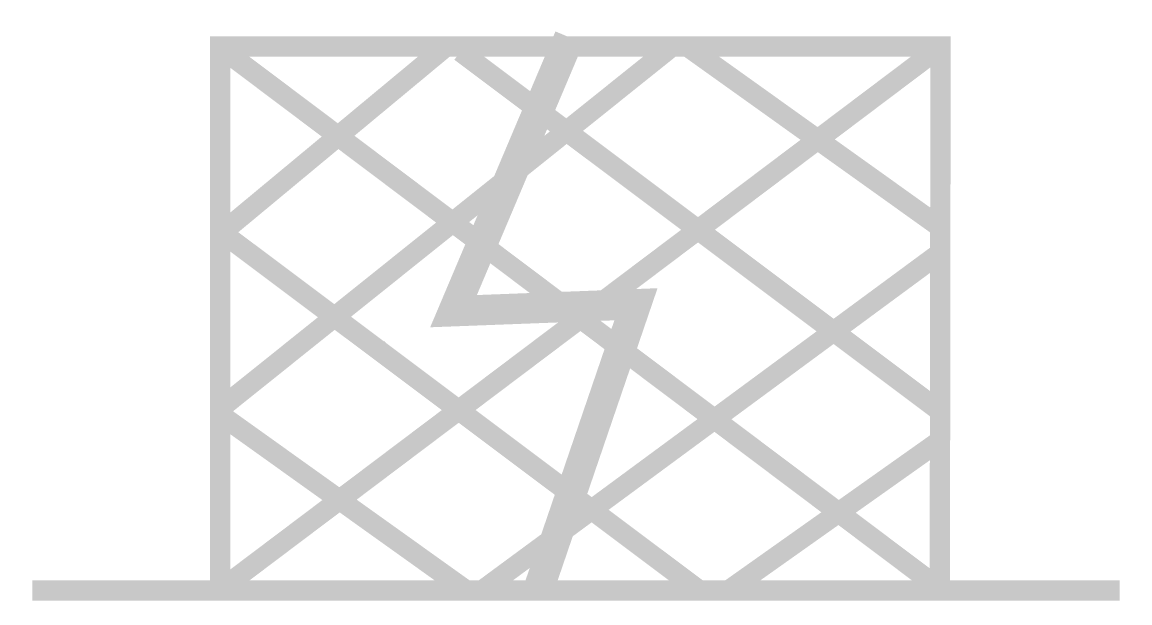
# Model space of a CAD drawing. Header units: millimetres. Extents: x -0.1 to 10.8, y 0 to 5.7.
import ezdxf

# ---------------------------------------------------------------- set-up
doc = ezdxf.new("R2010")
doc.units = ezdxf.units.MM

msp = doc.modelspace()

# ---------------------------------------------------------------- linework, layer by layer
for points, const_width in [([(5.291, 5.553), (4.149, 2.855), (5.946, 2.923), (4.992, 0.131)], 0.3), ([(1.849, 5.454), (8.954, 0.11)], 0.2), ([(1.85, 0.109), (1.85, 5.464), (8.946, 5.464), (8.939, 0.088)], 0.2), ([(6.302, 5.463), (1.85, 1.895)], 0.2), ([(4.076, 5.463), (1.85, 3.614)], 0.2), ([(8.939, 5.452), (1.853, 0.112)], 0.2), ([(4.217, 5.412), (8.93, 1.878)], 0.2), ([(6.472, 5.449), (8.906, 3.709)], 0.2), ([(1.853, 3.64), (6.565, 0.107)], 0.2), ([(8.939, 3.427), (4.436, 0.107)], 0.2), ([(3.395, 2.489), (3.419, 2.465)], 0.2), ([(1.829, 1.852), (4.262, 0.112)], 0.2), ([(8.918, 1.563), (6.88, 0.119)], 0.2), ([(0, 0.104), (10.711, 0.104)], 0.2)]:
    msp.add_lwpolyline(points, dxfattribs=dict(const_width=const_width))

doc.saveas('drawing.dxf')
